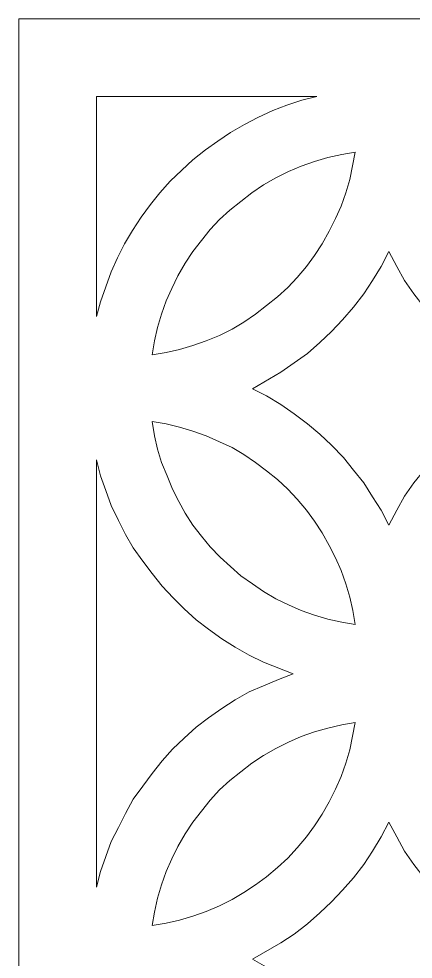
# Model space of a CAD drawing. Header units: centimetres. Extents: x -11.2 to 10.9, y -12.4 to 12.4.
# Drawn here: x 3.078 to 4.336, y 9.355 to 12.355 of the extents above; entities that cross this region are included whole.
import ezdxf

# ---------------------------------------------------------------- set-up
doc = ezdxf.new("R2010")
doc.units = ezdxf.units.CM
doc.header["$MEASUREMENT"] = 0
doc.layers.add('Camada 1', color=7, linetype='Continuous')

msp = doc.modelspace()

# ---------------------------------------------------------------- linework, layer by layer
at = {"layer": 'Camada 1', "color": 175, "lineweight": 9}
for points, knots in [([(3.07812, 12.35502), (3.07812, 12.35502), (9.07813, 12.35502), (9.07813, 12.35502), (9.07813, 12.35502), (9.07813, 12.35502), (9.07813, 6.35501), (9.07813, 6.35501), (9.07813, 6.35501), (9.07813, 6.35501), (3.07812, 6.35501), (3.07812, 6.35501), (3.07812, 6.35501), (3.07812, 6.35501), (3.07812, 12.35502), (3.07812, 12.35502)], [0, 0, 0, 0, 0.2, 0.2, 0.2, 0.2, 0.4, 0.4, 0.4, 0.4, 0.6, 0.6, 0.6, 0.6, 1, 1, 1, 1]), ([(4.02812, 12.10751), (4.02812, 12.10751), (3.98063, 12.09503), (3.98063, 12.09503), (3.98063, 12.09503), (3.98063, 12.09503), (3.93315, 12.08003), (3.93315, 12.08003), (3.93315, 12.08003), (3.93315, 12.08003), (3.88813, 12.06254), (3.88813, 12.06254), (3.88813, 12.06254), (3.88813, 12.06254), (3.84065, 12.04003), (3.84065, 12.04003), (3.84065, 12.04003), (3.84065, 12.04003), (3.79814, 12.01752), (3.79814, 12.01752), (3.79814, 12.01752), (3.79814, 12.01752), (3.75313, 11.99254), (3.75313, 11.99254), (3.75313, 11.99254), (3.75313, 11.99254), (3.71312, 11.96503), (3.71312, 11.96503), (3.71312, 11.96503), (3.71312, 11.96503), (3.67312, 11.93755), (3.67312, 11.93755), (3.67312, 11.93755), (3.67312, 11.93755), (3.63311, 11.90506), (3.63311, 11.90506), (3.63311, 11.90506), (3.63311, 11.90506), (3.59815, 11.87253), (3.59815, 11.87253), (3.59815, 11.87253), (3.59815, 11.87253), (3.56065, 11.83753), (3.56065, 11.83753), (3.56065, 11.83753), (3.56065, 11.83753), (3.52812, 11.80003), (3.52812, 11.80003), (3.52812, 11.80003), (3.52812, 11.80003), (3.49814, 11.76253), (3.49814, 11.76253), (3.49814, 11.76253), (3.49814, 11.76253), (3.46815, 11.72253), (3.46815, 11.72253), (3.46815, 11.72253), (3.46815, 11.72253), (3.44063, 11.68002), (3.44063, 11.68002), (3.44063, 11.68002), (3.44063, 11.68002), (3.41562, 11.63751), (3.41562, 11.63751), (3.41562, 11.63751), (3.41562, 11.63751), (3.39312, 11.59253), (3.39312, 11.59253), (3.39312, 11.59253), (3.39312, 11.59253), (3.37311, 11.54755), (3.37311, 11.54755), (3.37311, 11.54755), (3.37311, 11.54755), (3.35562, 11.50003), (3.35562, 11.50003), (3.35562, 11.50003), (3.35562, 11.50003), (3.33815, 11.45255), (3.33815, 11.45255), (3.33815, 11.45255), (3.33815, 11.45255), (3.32563, 11.40503), (3.32563, 11.40503), (3.32563, 11.40503), (3.32563, 11.40503), (3.32563, 12.10751), (3.32563, 12.10751), (3.32563, 12.10751), (3.32563, 12.10751), (4.02812, 12.10751), (4.02812, 12.10751)], [0, 0, 0, 0, 0.0416667, 0.0416667, 0.0416667, 0.0416667, 0.0833333, 0.0833333, 0.0833333, 0.0833333, 0.125, 0.125, 0.125, 0.125, 0.1666667, 0.1666667, 0.1666667, 0.1666667, 0.2083333, 0.2083333, 0.2083333, 0.2083333, 0.25, 0.25, 0.25, 0.25, 0.2916667, 0.2916667, 0.2916667, 0.2916667, 0.3333333, 0.3333333, 0.3333333, 0.3333333, 0.375, 0.375, 0.375, 0.375, 0.4166667, 0.4166667, 0.4166667, 0.4166667, 0.4583333, 0.4583333, 0.4583333, 0.4583333, 0.5, 0.5, 0.5, 0.5, 0.5416667, 0.5416667, 0.5416667, 0.5416667, 0.5833333, 0.5833333, 0.5833333, 0.5833333, 0.625, 0.625, 0.625, 0.625, 0.6666667, 0.6666667, 0.6666667, 0.6666667, 0.7083333, 0.7083333, 0.7083333, 0.7083333, 0.75, 0.75, 0.75, 0.75, 0.7916667, 0.7916667, 0.7916667, 0.7916667, 0.8333333, 0.8333333, 0.8333333, 0.8333333, 0.875, 0.875, 0.875, 0.875, 0.9166667, 0.9166667, 0.9166667, 0.9166667, 1, 1, 1, 1]), ([(4.15064, 11.93003), (4.15064, 11.93003), (4.10813, 11.92252), (4.10813, 11.92252), (4.10813, 11.92252), (4.10813, 11.92252), (4.06315, 11.91253), (4.06315, 11.91253), (4.06315, 11.91253), (4.06315, 11.91253), (4.02064, 11.90005), (4.02064, 11.90005), (4.02064, 11.90005), (4.02064, 11.90005), (3.97813, 11.88502), (3.97813, 11.88502), (3.97813, 11.88502), (3.97813, 11.88502), (3.93812, 11.86752), (3.93812, 11.86752), (3.93812, 11.86752), (3.93812, 11.86752), (3.89812, 11.84752), (3.89812, 11.84752), (3.89812, 11.84752), (3.89812, 11.84752), (3.85815, 11.82505), (3.85815, 11.82505), (3.85815, 11.82505), (3.85815, 11.82505), (3.82065, 11.80003), (3.82065, 11.80003), (3.82065, 11.80003), (3.82065, 11.80003), (3.78565, 11.77252), (3.78565, 11.77252), (3.78565, 11.77252), (3.78565, 11.77252), (3.75062, 11.74504), (3.75062, 11.74504), (3.75062, 11.74504), (3.75062, 11.74504), (3.71813, 11.71505), (3.71813, 11.71505), (3.71813, 11.71505), (3.71813, 11.71505), (3.68814, 11.68252), (3.68814, 11.68252), (3.68814, 11.68252), (3.68814, 11.68252), (3.66063, 11.64753), (3.66063, 11.64753), (3.66063, 11.64753), (3.66063, 11.64753), (3.63311, 11.61253), (3.63311, 11.61253), (3.63311, 11.61253), (3.63311, 11.61253), (3.60813, 11.57503), (3.60813, 11.57503), (3.60813, 11.57503), (3.60813, 11.57503), (3.58563, 11.53503), (3.58563, 11.53503), (3.58563, 11.53503), (3.58563, 11.53503), (3.56562, 11.49502), (3.56562, 11.49502), (3.56562, 11.49502), (3.56562, 11.49502), (3.54813, 11.45502), (3.54813, 11.45502), (3.54813, 11.45502), (3.54813, 11.45502), (3.53313, 11.41254), (3.53313, 11.41254), (3.53313, 11.41254), (3.53313, 11.41254), (3.52064, 11.37003), (3.52064, 11.37003), (3.52064, 11.37003), (3.52064, 11.37003), (3.51066, 11.32752), (3.51066, 11.32752), (3.51066, 11.32752), (3.51066, 11.32752), (3.50315, 11.28251), (3.50315, 11.28251), (3.50315, 11.28251), (3.50315, 11.28251), (3.54813, 11.29002), (3.54813, 11.29002), (3.54813, 11.29002), (3.54813, 11.29002), (3.59064, 11.30004), (3.59064, 11.30004), (3.59064, 11.30004), (3.59064, 11.30004), (3.63311, 11.31253), (3.63311, 11.31253), (3.63311, 11.31253), (3.63311, 11.31253), (3.67562, 11.32752), (3.67562, 11.32752), (3.67562, 11.32752), (3.67562, 11.32752), (3.71813, 11.34502), (3.71813, 11.34502), (3.71813, 11.34502), (3.71813, 11.34502), (3.75813, 11.36502), (3.75813, 11.36502), (3.75813, 11.36502), (3.75813, 11.36502), (3.79563, 11.38753), (3.79563, 11.38753), (3.79563, 11.38753), (3.79563, 11.38753), (3.83314, 11.41254), (3.83314, 11.41254), (3.83314, 11.41254), (3.83314, 11.41254), (3.86813, 11.44002), (3.86813, 11.44002), (3.86813, 11.44002), (3.86813, 11.44002), (3.90313, 11.46754), (3.90313, 11.46754), (3.90313, 11.46754), (3.90313, 11.46754), (3.93565, 11.49753), (3.93565, 11.49753), (3.93565, 11.49753), (3.93565, 11.49753), (3.96564, 11.53002), (3.96564, 11.53002), (3.96564, 11.53002), (3.96564, 11.53002), (3.99566, 11.56505), (3.99566, 11.56505), (3.99566, 11.56505), (3.99566, 11.56505), (4.02064, 11.60001), (4.02064, 11.60001), (4.02064, 11.60001), (4.02064, 11.60001), (4.04565, 11.63751), (4.04565, 11.63751), (4.04565, 11.63751), (4.04565, 11.63751), (4.06812, 11.67751), (4.06812, 11.67751), (4.06812, 11.67751), (4.06812, 11.67751), (4.08812, 11.71752), (4.08812, 11.71752), (4.08812, 11.71752), (4.08812, 11.71752), (4.10566, 11.75752), (4.10566, 11.75752), (4.10566, 11.75752), (4.10566, 11.75752), (4.12065, 11.80003), (4.12065, 11.80003), (4.12065, 11.80003), (4.12065, 11.80003), (4.13314, 11.84254), (4.13314, 11.84254), (4.13314, 11.84254), (4.13314, 11.84254), (4.15064, 11.93003), (4.15064, 11.93003)], [0, 0, 0, 0, 0.0227273, 0.0227273, 0.0227273, 0.0227273, 0.0454545, 0.0454545, 0.0454545, 0.0454545, 0.0681818, 0.0681818, 0.0681818, 0.0681818, 0.0909091, 0.0909091, 0.0909091, 0.0909091, 0.1136364, 0.1136364, 0.1136364, 0.1136364, 0.1363636, 0.1363636, 0.1363636, 0.1363636, 0.1590909, 0.1590909, 0.1590909, 0.1590909, 0.1818182, 0.1818182, 0.1818182, 0.1818182, 0.2045455, 0.2045455, 0.2045455, 0.2045455, 0.2272727, 0.2272727, 0.2272727, 0.2272727, 0.25, 0.25, 0.25, 0.25, 0.2727273, 0.2727273, 0.2727273, 0.2727273, 0.2954545, 0.2954545, 0.2954545, 0.2954545, 0.3181818, 0.3181818, 0.3181818, 0.3181818, 0.3409091, 0.3409091, 0.3409091, 0.3409091, 0.3636364, 0.3636364, 0.3636364, 0.3636364, 0.3863636, 0.3863636, 0.3863636, 0.3863636, 0.4090909, 0.4090909, 0.4090909, 0.4090909, 0.4318182, 0.4318182, 0.4318182, 0.4318182, 0.4545455, 0.4545455, 0.4545455, 0.4545455, 0.4772727, 0.4772727, 0.4772727, 0.4772727, 0.5, 0.5, 0.5, 0.5, 0.5227273, 0.5227273, 0.5227273, 0.5227273, 0.5454545, 0.5454545, 0.5454545, 0.5454545, 0.5681818, 0.5681818, 0.5681818, 0.5681818, 0.5909091, 0.5909091, 0.5909091, 0.5909091, 0.6136364, 0.6136364, 0.6136364, 0.6136364, 0.6363636, 0.6363636, 0.6363636, 0.6363636, 0.6590909, 0.6590909, 0.6590909, 0.6590909, 0.6818182, 0.6818182, 0.6818182, 0.6818182, 0.7045455, 0.7045455, 0.7045455, 0.7045455, 0.7272727, 0.7272727, 0.7272727, 0.7272727, 0.75, 0.75, 0.75, 0.75, 0.7727273, 0.7727273, 0.7727273, 0.7727273, 0.7954545, 0.7954545, 0.7954545, 0.7954545, 0.8181818, 0.8181818, 0.8181818, 0.8181818, 0.8409091, 0.8409091, 0.8409091, 0.8409091, 0.8636364, 0.8636364, 0.8636364, 0.8636364, 0.8863636, 0.8863636, 0.8863636, 0.8863636, 0.9090909, 0.9090909, 0.9090909, 0.9090909, 0.9318182, 0.9318182, 0.9318182, 0.9318182, 0.9545455, 0.9545455, 0.9545455, 0.9545455, 1, 1, 1, 1]), ([(3.82315, 11.17505), (3.82315, 11.17505), (3.86813, 11.15255), (3.86813, 11.15255), (3.86813, 11.15255), (3.86813, 11.15255), (3.91315, 11.12503), (3.91315, 11.12503), (3.91315, 11.12503), (3.91315, 11.12503), (3.95565, 11.09504), (3.95565, 11.09504), (3.95565, 11.09504), (3.95565, 11.09504), (3.99813, 11.06252), (3.99813, 11.06252), (3.99813, 11.06252), (3.99813, 11.06252), (4.03813, 11.03003), (4.03813, 11.03003), (4.03813, 11.03003), (4.03813, 11.03003), (4.07563, 10.99503), (4.07563, 10.99503), (4.07563, 10.99503), (4.07563, 10.99503), (4.11313, 10.95502), (4.11313, 10.95502), (4.11313, 10.95502), (4.11313, 10.95502), (4.14566, 10.91502), (4.14566, 10.91502), (4.14566, 10.91502), (4.14566, 10.91502), (4.17815, 10.87505), (4.17815, 10.87505), (4.17815, 10.87505), (4.17815, 10.87505), (4.20563, 10.83004), (4.20563, 10.83004), (4.20563, 10.83004), (4.20563, 10.83004), (4.23315, 10.78753), (4.23315, 10.78753), (4.23315, 10.78753), (4.23315, 10.78753), (4.25813, 10.74004), (4.25813, 10.74004), (4.25813, 10.74004), (4.25813, 10.74004), (4.28314, 10.78753), (4.28314, 10.78753), (4.28314, 10.78753), (4.28314, 10.78753), (4.30812, 10.83254), (4.30812, 10.83254), (4.30812, 10.83254), (4.30812, 10.83254), (4.33814, 10.87505), (4.33814, 10.87505), (4.33814, 10.87505), (4.33814, 10.87505), (4.37063, 10.91502), (4.37063, 10.91502), (4.37063, 10.91502), (4.37063, 10.91502), (4.40315, 10.95502), (4.40315, 10.95502), (4.40315, 10.95502), (4.40315, 10.95502), (4.44065, 10.99503), (4.44065, 10.99503), (4.44065, 10.99503), (4.44065, 10.99503), (4.47815, 11.03003), (4.47815, 11.03003), (4.47815, 11.03003), (4.47815, 11.03003), (4.51812, 11.06252), (4.51812, 11.06252), (4.51812, 11.06252), (4.51812, 11.06252), (4.55813, 11.09504), (4.55813, 11.09504), (4.55813, 11.09504), (4.55813, 11.09504), (4.60314, 11.12503), (4.60314, 11.12503), (4.60314, 11.12503), (4.60314, 11.12503), (4.64812, 11.15255), (4.64812, 11.15255), (4.64812, 11.15255), (4.64812, 11.15255), (4.69314, 11.17505), (4.69314, 11.17505), (4.69314, 11.17505), (4.69314, 11.17505), (4.64812, 11.20003), (4.64812, 11.20003), (4.64812, 11.20003), (4.64812, 11.20003), (4.60314, 11.22755), (4.60314, 11.22755), (4.60314, 11.22755), (4.60314, 11.22755), (4.55813, 11.25753), (4.55813, 11.25753), (4.55813, 11.25753), (4.55813, 11.25753), (4.51812, 11.28752), (4.51812, 11.28752), (4.51812, 11.28752), (4.51812, 11.28752), (4.47815, 11.32251), (4.47815, 11.32251), (4.47815, 11.32251), (4.47815, 11.32251), (4.44065, 11.35754), (4.44065, 11.35754), (4.44065, 11.35754), (4.44065, 11.35754), (4.40315, 11.39504), (4.40315, 11.39504), (4.40315, 11.39504), (4.40315, 11.39504), (4.37063, 11.43501), (4.37063, 11.43501), (4.37063, 11.43501), (4.37063, 11.43501), (4.33814, 11.47752), (4.33814, 11.47752), (4.33814, 11.47752), (4.33814, 11.47752), (4.30812, 11.52003), (4.30812, 11.52003), (4.30812, 11.52003), (4.30812, 11.52003), (4.28314, 11.56505), (4.28314, 11.56505), (4.28314, 11.56505), (4.28314, 11.56505), (4.25813, 11.61253), (4.25813, 11.61253), (4.25813, 11.61253), (4.25813, 11.61253), (4.23315, 11.56505), (4.23315, 11.56505), (4.23315, 11.56505), (4.23315, 11.56505), (4.20563, 11.52003), (4.20563, 11.52003), (4.20563, 11.52003), (4.20563, 11.52003), (4.17815, 11.47752), (4.17815, 11.47752), (4.17815, 11.47752), (4.17815, 11.47752), (4.14566, 11.43501), (4.14566, 11.43501), (4.14566, 11.43501), (4.14566, 11.43501), (4.11063, 11.39504), (4.11063, 11.39504), (4.11063, 11.39504), (4.11063, 11.39504), (4.07563, 11.35754), (4.07563, 11.35754), (4.07563, 11.35754), (4.07563, 11.35754), (4.03813, 11.32251), (4.03813, 11.32251), (4.03813, 11.32251), (4.03813, 11.32251), (3.99813, 11.28752), (3.99813, 11.28752), (3.99813, 11.28752), (3.99813, 11.28752), (3.95565, 11.25753), (3.95565, 11.25753), (3.95565, 11.25753), (3.95565, 11.25753), (3.91315, 11.22755), (3.91315, 11.22755), (3.91315, 11.22755), (3.91315, 11.22755), (3.82315, 11.17505), (3.82315, 11.17505)], [0, 0, 0, 0, 0.0208333, 0.0208333, 0.0208333, 0.0208333, 0.0416667, 0.0416667, 0.0416667, 0.0416667, 0.0625, 0.0625, 0.0625, 0.0625, 0.0833333, 0.0833333, 0.0833333, 0.0833333, 0.1041667, 0.1041667, 0.1041667, 0.1041667, 0.125, 0.125, 0.125, 0.125, 0.1458333, 0.1458333, 0.1458333, 0.1458333, 0.1666667, 0.1666667, 0.1666667, 0.1666667, 0.1875, 0.1875, 0.1875, 0.1875, 0.2083333, 0.2083333, 0.2083333, 0.2083333, 0.2291667, 0.2291667, 0.2291667, 0.2291667, 0.25, 0.25, 0.25, 0.25, 0.2708333, 0.2708333, 0.2708333, 0.2708333, 0.2916667, 0.2916667, 0.2916667, 0.2916667, 0.3125, 0.3125, 0.3125, 0.3125, 0.3333333, 0.3333333, 0.3333333, 0.3333333, 0.3541667, 0.3541667, 0.3541667, 0.3541667, 0.375, 0.375, 0.375, 0.375, 0.3958333, 0.3958333, 0.3958333, 0.3958333, 0.4166667, 0.4166667, 0.4166667, 0.4166667, 0.4375, 0.4375, 0.4375, 0.4375, 0.4583333, 0.4583333, 0.4583333, 0.4583333, 0.4791667, 0.4791667, 0.4791667, 0.4791667, 0.5, 0.5, 0.5, 0.5, 0.5208333, 0.5208333, 0.5208333, 0.5208333, 0.5416667, 0.5416667, 0.5416667, 0.5416667, 0.5625, 0.5625, 0.5625, 0.5625, 0.5833333, 0.5833333, 0.5833333, 0.5833333, 0.6041667, 0.6041667, 0.6041667, 0.6041667, 0.625, 0.625, 0.625, 0.625, 0.6458333, 0.6458333, 0.6458333, 0.6458333, 0.6666667, 0.6666667, 0.6666667, 0.6666667, 0.6875, 0.6875, 0.6875, 0.6875, 0.7083333, 0.7083333, 0.7083333, 0.7083333, 0.7291667, 0.7291667, 0.7291667, 0.7291667, 0.75, 0.75, 0.75, 0.75, 0.7708333, 0.7708333, 0.7708333, 0.7708333, 0.7916667, 0.7916667, 0.7916667, 0.7916667, 0.8125, 0.8125, 0.8125, 0.8125, 0.8333333, 0.8333333, 0.8333333, 0.8333333, 0.8541667, 0.8541667, 0.8541667, 0.8541667, 0.875, 0.875, 0.875, 0.875, 0.8958333, 0.8958333, 0.8958333, 0.8958333, 0.9166667, 0.9166667, 0.9166667, 0.9166667, 0.9375, 0.9375, 0.9375, 0.9375, 0.9583333, 0.9583333, 0.9583333, 0.9583333, 1, 1, 1, 1]), ([(3.50315, 11.07003), (3.50315, 11.07003), (3.54813, 11.06252), (3.54813, 11.06252), (3.54813, 11.06252), (3.54813, 11.06252), (3.59064, 11.05253), (3.59064, 11.05253), (3.59064, 11.05253), (3.59064, 11.05253), (3.63311, 11.04004), (3.63311, 11.04004), (3.63311, 11.04004), (3.63311, 11.04004), (3.67562, 11.02505), (3.67562, 11.02505), (3.67562, 11.02505), (3.67562, 11.02505), (3.71813, 11.00501), (3.71813, 11.00501), (3.71813, 11.00501), (3.71813, 11.00501), (3.75813, 10.98752), (3.75813, 10.98752), (3.75813, 10.98752), (3.75813, 10.98752), (3.79563, 10.96501), (3.79563, 10.96501), (3.79563, 10.96501), (3.79563, 10.96501), (3.83314, 10.94003), (3.83314, 10.94003), (3.83314, 10.94003), (3.83314, 10.94003), (3.86813, 10.91255), (3.86813, 10.91255), (3.86813, 10.91255), (3.86813, 10.91255), (3.90313, 10.88503), (3.90313, 10.88503), (3.90313, 10.88503), (3.90313, 10.88503), (3.93565, 10.85501), (3.93565, 10.85501), (3.93565, 10.85501), (3.93565, 10.85501), (3.96564, 10.82252), (3.96564, 10.82252), (3.96564, 10.82252), (3.96564, 10.82252), (3.99566, 10.78753), (3.99566, 10.78753), (3.99566, 10.78753), (3.99566, 10.78753), (4.02064, 10.75253), (4.02064, 10.75253), (4.02064, 10.75253), (4.02064, 10.75253), (4.04565, 10.71503), (4.04565, 10.71503), (4.04565, 10.71503), (4.04565, 10.71503), (4.06812, 10.67503), (4.06812, 10.67503), (4.06812, 10.67503), (4.06812, 10.67503), (4.08812, 10.63502), (4.08812, 10.63502), (4.08812, 10.63502), (4.08812, 10.63502), (4.10566, 10.59505), (4.10566, 10.59505), (4.10566, 10.59505), (4.10566, 10.59505), (4.12065, 10.55254), (4.12065, 10.55254), (4.12065, 10.55254), (4.12065, 10.55254), (4.13314, 10.51003), (4.13314, 10.51003), (4.13314, 10.51003), (4.13314, 10.51003), (4.14312, 10.46752), (4.14312, 10.46752), (4.14312, 10.46752), (4.14312, 10.46752), (4.15064, 10.42254), (4.15064, 10.42254), (4.15064, 10.42254), (4.15064, 10.42254), (4.10813, 10.43002), (4.10813, 10.43002), (4.10813, 10.43002), (4.10813, 10.43002), (4.06315, 10.44004), (4.06315, 10.44004), (4.06315, 10.44004), (4.06315, 10.44004), (4.02064, 10.45253), (4.02064, 10.45253), (4.02064, 10.45253), (4.02064, 10.45253), (3.97813, 10.46752), (3.97813, 10.46752), (3.97813, 10.46752), (3.97813, 10.46752), (3.93812, 10.48505), (3.93812, 10.48505), (3.93812, 10.48505), (3.93812, 10.48505), (3.89812, 10.50502), (3.89812, 10.50502), (3.89812, 10.50502), (3.89812, 10.50502), (3.85815, 10.52753), (3.85815, 10.52753), (3.85815, 10.52753), (3.85815, 10.52753), (3.82315, 10.55254), (3.82315, 10.55254), (3.82315, 10.55254), (3.82315, 10.55254), (3.78565, 10.57752), (3.78565, 10.57752), (3.78565, 10.57752), (3.78565, 10.57752), (3.75313, 10.60754), (3.75313, 10.60754), (3.75313, 10.60754), (3.75313, 10.60754), (3.72063, 10.63752), (3.72063, 10.63752), (3.72063, 10.63752), (3.72063, 10.63752), (3.68814, 10.67002), (3.68814, 10.67002), (3.68814, 10.67002), (3.68814, 10.67002), (3.66063, 10.70501), (3.66063, 10.70501), (3.66063, 10.70501), (3.66063, 10.70501), (3.63311, 10.74004), (3.63311, 10.74004), (3.63311, 10.74004), (3.63311, 10.74004), (3.60813, 10.77754), (3.60813, 10.77754), (3.60813, 10.77754), (3.60813, 10.77754), (3.58813, 10.81501), (3.58813, 10.81501), (3.58813, 10.81501), (3.58813, 10.81501), (3.56813, 10.85501), (3.56813, 10.85501), (3.56813, 10.85501), (3.56813, 10.85501), (3.55063, 10.89752), (3.55063, 10.89752), (3.55063, 10.89752), (3.55063, 10.89752), (3.53313, 10.94003), (3.53313, 10.94003), (3.53313, 10.94003), (3.53313, 10.94003), (3.52064, 10.98254), (3.52064, 10.98254), (3.52064, 10.98254), (3.52064, 10.98254), (3.51066, 11.02505), (3.51066, 11.02505), (3.51066, 11.02505), (3.51066, 11.02505), (3.50315, 11.07003), (3.50315, 11.07003)], [0, 0, 0, 0, 0.0222222, 0.0222222, 0.0222222, 0.0222222, 0.0444444, 0.0444444, 0.0444444, 0.0444444, 0.0666667, 0.0666667, 0.0666667, 0.0666667, 0.0888889, 0.0888889, 0.0888889, 0.0888889, 0.1111111, 0.1111111, 0.1111111, 0.1111111, 0.1333333, 0.1333333, 0.1333333, 0.1333333, 0.1555556, 0.1555556, 0.1555556, 0.1555556, 0.1777778, 0.1777778, 0.1777778, 0.1777778, 0.2, 0.2, 0.2, 0.2, 0.2222222, 0.2222222, 0.2222222, 0.2222222, 0.2444444, 0.2444444, 0.2444444, 0.2444444, 0.2666667, 0.2666667, 0.2666667, 0.2666667, 0.2888889, 0.2888889, 0.2888889, 0.2888889, 0.3111111, 0.3111111, 0.3111111, 0.3111111, 0.3333333, 0.3333333, 0.3333333, 0.3333333, 0.3555556, 0.3555556, 0.3555556, 0.3555556, 0.3777778, 0.3777778, 0.3777778, 0.3777778, 0.4, 0.4, 0.4, 0.4, 0.4222222, 0.4222222, 0.4222222, 0.4222222, 0.4444444, 0.4444444, 0.4444444, 0.4444444, 0.4666667, 0.4666667, 0.4666667, 0.4666667, 0.4888889, 0.4888889, 0.4888889, 0.4888889, 0.5111111, 0.5111111, 0.5111111, 0.5111111, 0.5333333, 0.5333333, 0.5333333, 0.5333333, 0.5555556, 0.5555556, 0.5555556, 0.5555556, 0.5777778, 0.5777778, 0.5777778, 0.5777778, 0.6, 0.6, 0.6, 0.6, 0.6222222, 0.6222222, 0.6222222, 0.6222222, 0.6444444, 0.6444444, 0.6444444, 0.6444444, 0.6666667, 0.6666667, 0.6666667, 0.6666667, 0.6888889, 0.6888889, 0.6888889, 0.6888889, 0.7111111, 0.7111111, 0.7111111, 0.7111111, 0.7333333, 0.7333333, 0.7333333, 0.7333333, 0.7555556, 0.7555556, 0.7555556, 0.7555556, 0.7777778, 0.7777778, 0.7777778, 0.7777778, 0.8, 0.8, 0.8, 0.8, 0.8222222, 0.8222222, 0.8222222, 0.8222222, 0.8444444, 0.8444444, 0.8444444, 0.8444444, 0.8666667, 0.8666667, 0.8666667, 0.8666667, 0.8888889, 0.8888889, 0.8888889, 0.8888889, 0.9111111, 0.9111111, 0.9111111, 0.9111111, 0.9333333, 0.9333333, 0.9333333, 0.9333333, 0.9555556, 0.9555556, 0.9555556, 0.9555556, 1, 1, 1, 1]), ([(3.32563, 9.58501), (3.32563, 9.58501), (3.32563, 10.94755), (3.32563, 10.94755), (3.32563, 10.94755), (3.32563, 10.94755), (3.33815, 10.89752), (3.33815, 10.89752), (3.33815, 10.89752), (3.33815, 10.89752), (3.35562, 10.85004), (3.35562, 10.85004), (3.35562, 10.85004), (3.35562, 10.85004), (3.37311, 10.80255), (3.37311, 10.80255), (3.37311, 10.80255), (3.37311, 10.80255), (3.39562, 10.75504), (3.39562, 10.75504), (3.39562, 10.75504), (3.39562, 10.75504), (3.41813, 10.71002), (3.41813, 10.71002), (3.41813, 10.71002), (3.41813, 10.71002), (3.44314, 10.66755), (3.44314, 10.66755), (3.44314, 10.66755), (3.44314, 10.66755), (3.47313, 10.62504), (3.47313, 10.62504), (3.47313, 10.62504), (3.47313, 10.62504), (3.50315, 10.58503), (3.50315, 10.58503), (3.50315, 10.58503), (3.50315, 10.58503), (3.53564, 10.54503), (3.53564, 10.54503), (3.53564, 10.54503), (3.53564, 10.54503), (3.57063, 10.50753), (3.57063, 10.50753), (3.57063, 10.50753), (3.57063, 10.50753), (3.60563, 10.47253), (3.60563, 10.47253), (3.60563, 10.47253), (3.60563, 10.47253), (3.64313, 10.43754), (3.64313, 10.43754), (3.64313, 10.43754), (3.64313, 10.43754), (3.68313, 10.40751), (3.68313, 10.40751), (3.68313, 10.40751), (3.68313, 10.40751), (3.72564, 10.37753), (3.72564, 10.37753), (3.72564, 10.37753), (3.72564, 10.37753), (3.76815, 10.35005), (3.76815, 10.35005), (3.76815, 10.35005), (3.76815, 10.35005), (3.81313, 10.32503), (3.81313, 10.32503), (3.81313, 10.32503), (3.81313, 10.32503), (3.85815, 10.30253), (3.85815, 10.30253), (3.85815, 10.30253), (3.85815, 10.30253), (3.95311, 10.26503), (3.95311, 10.26503), (3.95311, 10.26503), (3.95311, 10.26503), (3.90563, 10.24753), (3.90563, 10.24753), (3.90563, 10.24753), (3.90563, 10.24753), (3.85815, 10.22753), (3.85815, 10.22753), (3.85815, 10.22753), (3.85815, 10.22753), (3.81313, 10.20752), (3.81313, 10.20752), (3.81313, 10.20752), (3.81313, 10.20752), (3.76815, 10.18255), (3.76815, 10.18255), (3.76815, 10.18255), (3.76815, 10.18255), (3.72564, 10.15503), (3.72564, 10.15503), (3.72564, 10.15503), (3.72564, 10.15503), (3.68313, 10.12504), (3.68313, 10.12504), (3.68313, 10.12504), (3.68313, 10.12504), (3.64313, 10.09502), (3.64313, 10.09502), (3.64313, 10.09502), (3.64313, 10.09502), (3.60563, 10.06003), (3.60563, 10.06003), (3.60563, 10.06003), (3.60563, 10.06003), (3.56813, 10.02503), (3.56813, 10.02503), (3.56813, 10.02503), (3.56813, 10.02503), (3.53564, 9.98753), (3.53564, 9.98753), (3.53564, 9.98753), (3.53564, 9.98753), (3.50315, 9.94753), (3.50315, 9.94753), (3.50315, 9.94753), (3.50315, 9.94753), (3.47313, 9.90752), (3.47313, 9.90752), (3.47313, 9.90752), (3.47313, 9.90752), (3.44314, 9.86505), (3.44314, 9.86505), (3.44314, 9.86505), (3.44314, 9.86505), (3.41813, 9.82003), (3.41813, 9.82003), (3.41813, 9.82003), (3.41813, 9.82003), (3.39562, 9.77502), (3.39562, 9.77502), (3.39562, 9.77502), (3.39562, 9.77502), (3.37311, 9.73004), (3.37311, 9.73004), (3.37311, 9.73004), (3.37311, 9.73004), (3.35562, 9.68252), (3.35562, 9.68252), (3.35562, 9.68252), (3.35562, 9.68252), (3.33815, 9.63504), (3.33815, 9.63504), (3.33815, 9.63504), (3.33815, 9.63504), (3.32563, 9.58501), (3.32563, 9.58501)], [0, 0, 0, 0, 0.025641, 0.025641, 0.025641, 0.025641, 0.0512821, 0.0512821, 0.0512821, 0.0512821, 0.0769231, 0.0769231, 0.0769231, 0.0769231, 0.1025641, 0.1025641, 0.1025641, 0.1025641, 0.1282051, 0.1282051, 0.1282051, 0.1282051, 0.1538462, 0.1538462, 0.1538462, 0.1538462, 0.1794872, 0.1794872, 0.1794872, 0.1794872, 0.2051282, 0.2051282, 0.2051282, 0.2051282, 0.2307692, 0.2307692, 0.2307692, 0.2307692, 0.2564103, 0.2564103, 0.2564103, 0.2564103, 0.2820513, 0.2820513, 0.2820513, 0.2820513, 0.3076923, 0.3076923, 0.3076923, 0.3076923, 0.3333333, 0.3333333, 0.3333333, 0.3333333, 0.3589744, 0.3589744, 0.3589744, 0.3589744, 0.3846154, 0.3846154, 0.3846154, 0.3846154, 0.4102564, 0.4102564, 0.4102564, 0.4102564, 0.4358974, 0.4358974, 0.4358974, 0.4358974, 0.4615385, 0.4615385, 0.4615385, 0.4615385, 0.4871795, 0.4871795, 0.4871795, 0.4871795, 0.5128205, 0.5128205, 0.5128205, 0.5128205, 0.5384615, 0.5384615, 0.5384615, 0.5384615, 0.5641026, 0.5641026, 0.5641026, 0.5641026, 0.5897436, 0.5897436, 0.5897436, 0.5897436, 0.6153846, 0.6153846, 0.6153846, 0.6153846, 0.6410256, 0.6410256, 0.6410256, 0.6410256, 0.6666667, 0.6666667, 0.6666667, 0.6666667, 0.6923077, 0.6923077, 0.6923077, 0.6923077, 0.7179487, 0.7179487, 0.7179487, 0.7179487, 0.7435897, 0.7435897, 0.7435897, 0.7435897, 0.7692308, 0.7692308, 0.7692308, 0.7692308, 0.7948718, 0.7948718, 0.7948718, 0.7948718, 0.8205128, 0.8205128, 0.8205128, 0.8205128, 0.8461538, 0.8461538, 0.8461538, 0.8461538, 0.8717949, 0.8717949, 0.8717949, 0.8717949, 0.8974359, 0.8974359, 0.8974359, 0.8974359, 0.9230769, 0.9230769, 0.9230769, 0.9230769, 0.9487179, 0.9487179, 0.9487179, 0.9487179, 1, 1, 1, 1]), ([(4.15064, 10.11002), (4.15064, 10.11002), (4.10813, 10.10254), (4.10813, 10.10254), (4.10813, 10.10254), (4.10813, 10.10254), (4.06315, 10.09252), (4.06315, 10.09252), (4.06315, 10.09252), (4.06315, 10.09252), (4.02064, 10.08003), (4.02064, 10.08003), (4.02064, 10.08003), (4.02064, 10.08003), (3.97813, 10.06504), (3.97813, 10.06504), (3.97813, 10.06504), (3.97813, 10.06504), (3.93812, 10.04754), (3.93812, 10.04754), (3.93812, 10.04754), (3.93812, 10.04754), (3.89812, 10.02754), (3.89812, 10.02754), (3.89812, 10.02754), (3.89812, 10.02754), (3.85815, 10.00503), (3.85815, 10.00503), (3.85815, 10.00503), (3.85815, 10.00503), (3.82065, 9.98002), (3.82065, 9.98002), (3.82065, 9.98002), (3.82065, 9.98002), (3.78565, 9.95254), (3.78565, 9.95254), (3.78565, 9.95254), (3.78565, 9.95254), (3.75062, 9.92502), (3.75062, 9.92502), (3.75062, 9.92502), (3.75062, 9.92502), (3.71813, 9.89503), (3.71813, 9.89503), (3.71813, 9.89503), (3.71813, 9.89503), (3.68814, 9.86251), (3.68814, 9.86251), (3.68814, 9.86251), (3.68814, 9.86251), (3.66063, 9.82755), (3.66063, 9.82755), (3.66063, 9.82755), (3.66063, 9.82755), (3.63311, 9.79252), (3.63311, 9.79252), (3.63311, 9.79252), (3.63311, 9.79252), (3.60813, 9.75505), (3.60813, 9.75505), (3.60813, 9.75505), (3.60813, 9.75505), (3.58563, 9.71505), (3.58563, 9.71505), (3.58563, 9.71505), (3.58563, 9.71505), (3.56562, 9.67504), (3.56562, 9.67504), (3.56562, 9.67504), (3.56562, 9.67504), (3.54813, 9.63504), (3.54813, 9.63504), (3.54813, 9.63504), (3.54813, 9.63504), (3.53313, 9.59253), (3.53313, 9.59253), (3.53313, 9.59253), (3.53313, 9.59253), (3.52064, 9.55002), (3.52064, 9.55002), (3.52064, 9.55002), (3.52064, 9.55002), (3.51066, 9.50504), (3.51066, 9.50504), (3.51066, 9.50504), (3.51066, 9.50504), (3.50315, 9.46253), (3.50315, 9.46253), (3.50315, 9.46253), (3.50315, 9.46253), (3.54813, 9.47004), (3.54813, 9.47004), (3.54813, 9.47004), (3.54813, 9.47004), (3.59064, 9.48003), (3.59064, 9.48003), (3.59064, 9.48003), (3.59064, 9.48003), (3.63311, 9.49255), (3.63311, 9.49255), (3.63311, 9.49255), (3.63311, 9.49255), (3.67562, 9.50754), (3.67562, 9.50754), (3.67562, 9.50754), (3.67562, 9.50754), (3.71813, 9.52504), (3.71813, 9.52504), (3.71813, 9.52504), (3.71813, 9.52504), (3.75813, 9.54501), (3.75813, 9.54501), (3.75813, 9.54501), (3.75813, 9.54501), (3.79563, 9.56751), (3.79563, 9.56751), (3.79563, 9.56751), (3.79563, 9.56751), (3.83314, 9.59253), (3.83314, 9.59253), (3.83314, 9.59253), (3.83314, 9.59253), (3.86813, 9.61754), (3.86813, 9.61754), (3.86813, 9.61754), (3.86813, 9.61754), (3.90313, 9.64752), (3.90313, 9.64752), (3.90313, 9.64752), (3.90313, 9.64752), (3.93565, 9.67755), (3.93565, 9.67755), (3.93565, 9.67755), (3.93565, 9.67755), (3.96564, 9.71004), (3.96564, 9.71004), (3.96564, 9.71004), (3.96564, 9.71004), (3.99566, 9.74503), (3.99566, 9.74503), (3.99566, 9.74503), (3.99566, 9.74503), (4.02064, 9.78003), (4.02064, 9.78003), (4.02064, 9.78003), (4.02064, 9.78003), (4.04565, 9.81753), (4.04565, 9.81753), (4.04565, 9.81753), (4.04565, 9.81753), (4.06812, 9.85753), (4.06812, 9.85753), (4.06812, 9.85753), (4.06812, 9.85753), (4.08812, 9.89754), (4.08812, 9.89754), (4.08812, 9.89754), (4.08812, 9.89754), (4.10566, 9.93754), (4.10566, 9.93754), (4.10566, 9.93754), (4.10566, 9.93754), (4.12065, 9.98002), (4.12065, 9.98002), (4.12065, 9.98002), (4.12065, 9.98002), (4.13314, 10.02253), (4.13314, 10.02253), (4.13314, 10.02253), (4.13314, 10.02253), (4.15064, 10.11002), (4.15064, 10.11002)], [0, 0, 0, 0, 0.0227273, 0.0227273, 0.0227273, 0.0227273, 0.0454545, 0.0454545, 0.0454545, 0.0454545, 0.0681818, 0.0681818, 0.0681818, 0.0681818, 0.0909091, 0.0909091, 0.0909091, 0.0909091, 0.1136364, 0.1136364, 0.1136364, 0.1136364, 0.1363636, 0.1363636, 0.1363636, 0.1363636, 0.1590909, 0.1590909, 0.1590909, 0.1590909, 0.1818182, 0.1818182, 0.1818182, 0.1818182, 0.2045455, 0.2045455, 0.2045455, 0.2045455, 0.2272727, 0.2272727, 0.2272727, 0.2272727, 0.25, 0.25, 0.25, 0.25, 0.2727273, 0.2727273, 0.2727273, 0.2727273, 0.2954545, 0.2954545, 0.2954545, 0.2954545, 0.3181818, 0.3181818, 0.3181818, 0.3181818, 0.3409091, 0.3409091, 0.3409091, 0.3409091, 0.3636364, 0.3636364, 0.3636364, 0.3636364, 0.3863636, 0.3863636, 0.3863636, 0.3863636, 0.4090909, 0.4090909, 0.4090909, 0.4090909, 0.4318182, 0.4318182, 0.4318182, 0.4318182, 0.4545455, 0.4545455, 0.4545455, 0.4545455, 0.4772727, 0.4772727, 0.4772727, 0.4772727, 0.5, 0.5, 0.5, 0.5, 0.5227273, 0.5227273, 0.5227273, 0.5227273, 0.5454545, 0.5454545, 0.5454545, 0.5454545, 0.5681818, 0.5681818, 0.5681818, 0.5681818, 0.5909091, 0.5909091, 0.5909091, 0.5909091, 0.6136364, 0.6136364, 0.6136364, 0.6136364, 0.6363636, 0.6363636, 0.6363636, 0.6363636, 0.6590909, 0.6590909, 0.6590909, 0.6590909, 0.6818182, 0.6818182, 0.6818182, 0.6818182, 0.7045455, 0.7045455, 0.7045455, 0.7045455, 0.7272727, 0.7272727, 0.7272727, 0.7272727, 0.75, 0.75, 0.75, 0.75, 0.7727273, 0.7727273, 0.7727273, 0.7727273, 0.7954545, 0.7954545, 0.7954545, 0.7954545, 0.8181818, 0.8181818, 0.8181818, 0.8181818, 0.8409091, 0.8409091, 0.8409091, 0.8409091, 0.8636364, 0.8636364, 0.8636364, 0.8636364, 0.8863636, 0.8863636, 0.8863636, 0.8863636, 0.9090909, 0.9090909, 0.9090909, 0.9090909, 0.9318182, 0.9318182, 0.9318182, 0.9318182, 0.9545455, 0.9545455, 0.9545455, 0.9545455, 1, 1, 1, 1]), ([(3.82315, 9.35504), (3.82315, 9.35504), (3.86813, 9.33002), (3.86813, 9.33002), (3.86813, 9.33002), (3.86813, 9.33002), (3.91315, 9.30505), (3.91315, 9.30505), (3.91315, 9.30505), (3.91315, 9.30505), (3.95565, 9.27503), (3.95565, 9.27503), (3.95565, 9.27503), (3.95565, 9.27503), (3.99813, 9.24254), (3.99813, 9.24254), (3.99813, 9.24254), (3.99813, 9.24254), (4.03813, 9.21004), (4.03813, 9.21004), (4.03813, 9.21004), (4.03813, 9.21004), (4.07563, 9.17254), (4.07563, 9.17254), (4.07563, 9.17254), (4.07563, 9.17254), (4.11313, 9.13504), (4.11313, 9.13504), (4.11313, 9.13504), (4.11313, 9.13504), (4.14566, 9.09504), (4.14566, 9.09504), (4.14566, 9.09504), (4.14566, 9.09504), (4.17815, 9.05503), (4.17815, 9.05503), (4.17815, 9.05503), (4.17815, 9.05503), (4.20563, 9.01002), (4.20563, 9.01002), (4.20563, 9.01002), (4.20563, 9.01002), (4.23315, 8.96504), (4.23315, 8.96504), (4.23315, 8.96504), (4.23315, 8.96504), (4.25813, 8.92003), (4.25813, 8.92003), (4.25813, 8.92003), (4.25813, 8.92003), (4.28314, 8.96755), (4.28314, 8.96755), (4.28314, 8.96755), (4.28314, 8.96755), (4.30812, 9.01002), (4.30812, 9.01002), (4.30812, 9.01002), (4.30812, 9.01002), (4.33814, 9.05503), (4.33814, 9.05503), (4.33814, 9.05503), (4.33814, 9.05503), (4.37063, 9.09504), (4.37063, 9.09504), (4.37063, 9.09504), (4.37063, 9.09504), (4.40315, 9.13504), (4.40315, 9.13504), (4.40315, 9.13504), (4.40315, 9.13504), (4.44065, 9.17505), (4.44065, 9.17505), (4.44065, 9.17505), (4.44065, 9.17505), (4.47815, 9.21004), (4.47815, 9.21004), (4.47815, 9.21004), (4.47815, 9.21004), (4.51812, 9.24254), (4.51812, 9.24254), (4.51812, 9.24254), (4.51812, 9.24254), (4.55813, 9.27503), (4.55813, 9.27503), (4.55813, 9.27503), (4.55813, 9.27503), (4.60314, 9.30505), (4.60314, 9.30505), (4.60314, 9.30505), (4.60314, 9.30505), (4.64812, 9.33253), (4.64812, 9.33253), (4.64812, 9.33253), (4.64812, 9.33253), (4.69314, 9.35504), (4.69314, 9.35504), (4.69314, 9.35504), (4.69314, 9.35504), (4.64812, 9.38005), (4.64812, 9.38005), (4.64812, 9.38005), (4.64812, 9.38005), (4.60314, 9.40753), (4.60314, 9.40753), (4.60314, 9.40753), (4.60314, 9.40753), (4.55813, 9.43501), (4.55813, 9.43501), (4.55813, 9.43501), (4.55813, 9.43501), (4.51812, 9.46754), (4.51812, 9.46754), (4.51812, 9.46754), (4.51812, 9.46754), (4.47815, 9.50253), (4.47815, 9.50253), (4.47815, 9.50253), (4.47815, 9.50253), (4.44065, 9.53753), (4.44065, 9.53753), (4.44065, 9.53753), (4.44065, 9.53753), (4.40315, 9.57503), (4.40315, 9.57503), (4.40315, 9.57503), (4.40315, 9.57503), (4.37063, 9.61503), (4.37063, 9.61503), (4.37063, 9.61503), (4.37063, 9.61503), (4.33814, 9.65754), (4.33814, 9.65754), (4.33814, 9.65754), (4.33814, 9.65754), (4.30812, 9.70002), (4.30812, 9.70002), (4.30812, 9.70002), (4.30812, 9.70002), (4.28314, 9.74503), (4.28314, 9.74503), (4.28314, 9.74503), (4.28314, 9.74503), (4.25813, 9.79252), (4.25813, 9.79252), (4.25813, 9.79252), (4.25813, 9.79252), (4.23315, 9.74503), (4.23315, 9.74503), (4.23315, 9.74503), (4.23315, 9.74503), (4.20563, 9.70002), (4.20563, 9.70002), (4.20563, 9.70002), (4.20563, 9.70002), (4.17815, 9.65754), (4.17815, 9.65754), (4.17815, 9.65754), (4.17815, 9.65754), (4.14566, 9.61503), (4.14566, 9.61503), (4.14566, 9.61503), (4.14566, 9.61503), (4.11063, 9.57503), (4.11063, 9.57503), (4.11063, 9.57503), (4.11063, 9.57503), (4.07563, 9.53753), (4.07563, 9.53753), (4.07563, 9.53753), (4.07563, 9.53753), (4.03813, 9.50253), (4.03813, 9.50253), (4.03813, 9.50253), (4.03813, 9.50253), (3.99813, 9.46754), (3.99813, 9.46754), (3.99813, 9.46754), (3.99813, 9.46754), (3.95565, 9.43501), (3.95565, 9.43501), (3.95565, 9.43501), (3.95565, 9.43501), (3.91315, 9.40753), (3.91315, 9.40753), (3.91315, 9.40753), (3.91315, 9.40753), (3.82315, 9.35504), (3.82315, 9.35504)], [0, 0, 0, 0, 0.0208333, 0.0208333, 0.0208333, 0.0208333, 0.0416667, 0.0416667, 0.0416667, 0.0416667, 0.0625, 0.0625, 0.0625, 0.0625, 0.0833333, 0.0833333, 0.0833333, 0.0833333, 0.1041667, 0.1041667, 0.1041667, 0.1041667, 0.125, 0.125, 0.125, 0.125, 0.1458333, 0.1458333, 0.1458333, 0.1458333, 0.1666667, 0.1666667, 0.1666667, 0.1666667, 0.1875, 0.1875, 0.1875, 0.1875, 0.2083333, 0.2083333, 0.2083333, 0.2083333, 0.2291667, 0.2291667, 0.2291667, 0.2291667, 0.25, 0.25, 0.25, 0.25, 0.2708333, 0.2708333, 0.2708333, 0.2708333, 0.2916667, 0.2916667, 0.2916667, 0.2916667, 0.3125, 0.3125, 0.3125, 0.3125, 0.3333333, 0.3333333, 0.3333333, 0.3333333, 0.3541667, 0.3541667, 0.3541667, 0.3541667, 0.375, 0.375, 0.375, 0.375, 0.3958333, 0.3958333, 0.3958333, 0.3958333, 0.4166667, 0.4166667, 0.4166667, 0.4166667, 0.4375, 0.4375, 0.4375, 0.4375, 0.4583333, 0.4583333, 0.4583333, 0.4583333, 0.4791667, 0.4791667, 0.4791667, 0.4791667, 0.5, 0.5, 0.5, 0.5, 0.5208333, 0.5208333, 0.5208333, 0.5208333, 0.5416667, 0.5416667, 0.5416667, 0.5416667, 0.5625, 0.5625, 0.5625, 0.5625, 0.5833333, 0.5833333, 0.5833333, 0.5833333, 0.6041667, 0.6041667, 0.6041667, 0.6041667, 0.625, 0.625, 0.625, 0.625, 0.6458333, 0.6458333, 0.6458333, 0.6458333, 0.6666667, 0.6666667, 0.6666667, 0.6666667, 0.6875, 0.6875, 0.6875, 0.6875, 0.7083333, 0.7083333, 0.7083333, 0.7083333, 0.7291667, 0.7291667, 0.7291667, 0.7291667, 0.75, 0.75, 0.75, 0.75, 0.7708333, 0.7708333, 0.7708333, 0.7708333, 0.7916667, 0.7916667, 0.7916667, 0.7916667, 0.8125, 0.8125, 0.8125, 0.8125, 0.8333333, 0.8333333, 0.8333333, 0.8333333, 0.8541667, 0.8541667, 0.8541667, 0.8541667, 0.875, 0.875, 0.875, 0.875, 0.8958333, 0.8958333, 0.8958333, 0.8958333, 0.9166667, 0.9166667, 0.9166667, 0.9166667, 0.9375, 0.9375, 0.9375, 0.9375, 0.9583333, 0.9583333, 0.9583333, 0.9583333, 1, 1, 1, 1])]:
    msp.add_open_spline(points, degree=3, knots=knots, dxfattribs=at)

doc.saveas('drawing.dxf')
